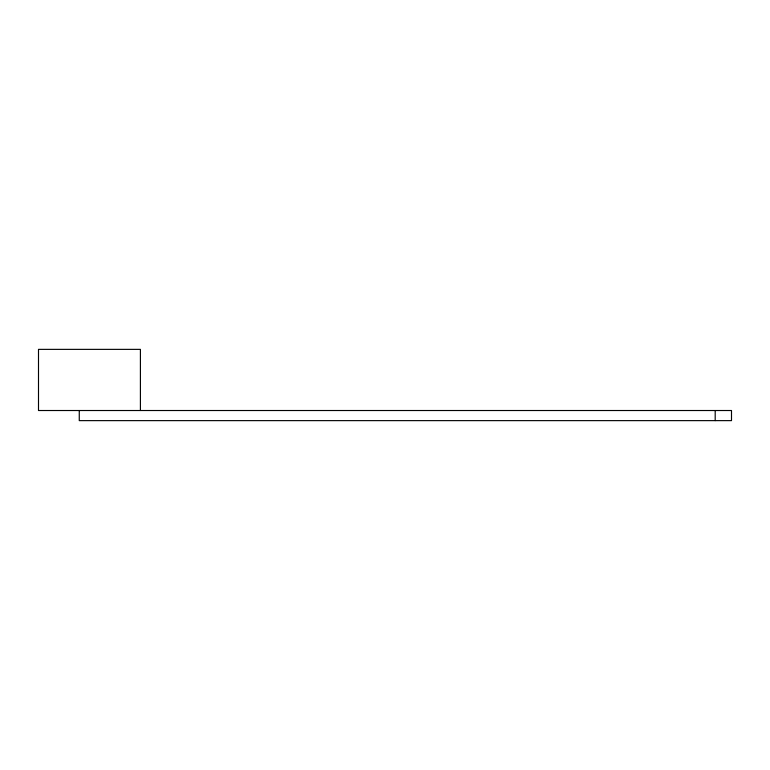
<?xml version="1.0" encoding="UTF-8"?>
<svg xmlns="http://www.w3.org/2000/svg" width="770" height="770" viewBox="0 0 770 770"><rect width="100%" height="100%" fill="white"/><g stroke="black" fill="none" stroke-linecap="round" stroke-linejoin="round"><path stroke-width="1.16" d="M715.195 410.516L715.195 420.632M140.41 410.516L140.41 349.368L38.5 349.368L38.5 410.516L731.5 410.516L731.5 420.632L79.262 420.632L79.262 410.516"/></g></svg>
